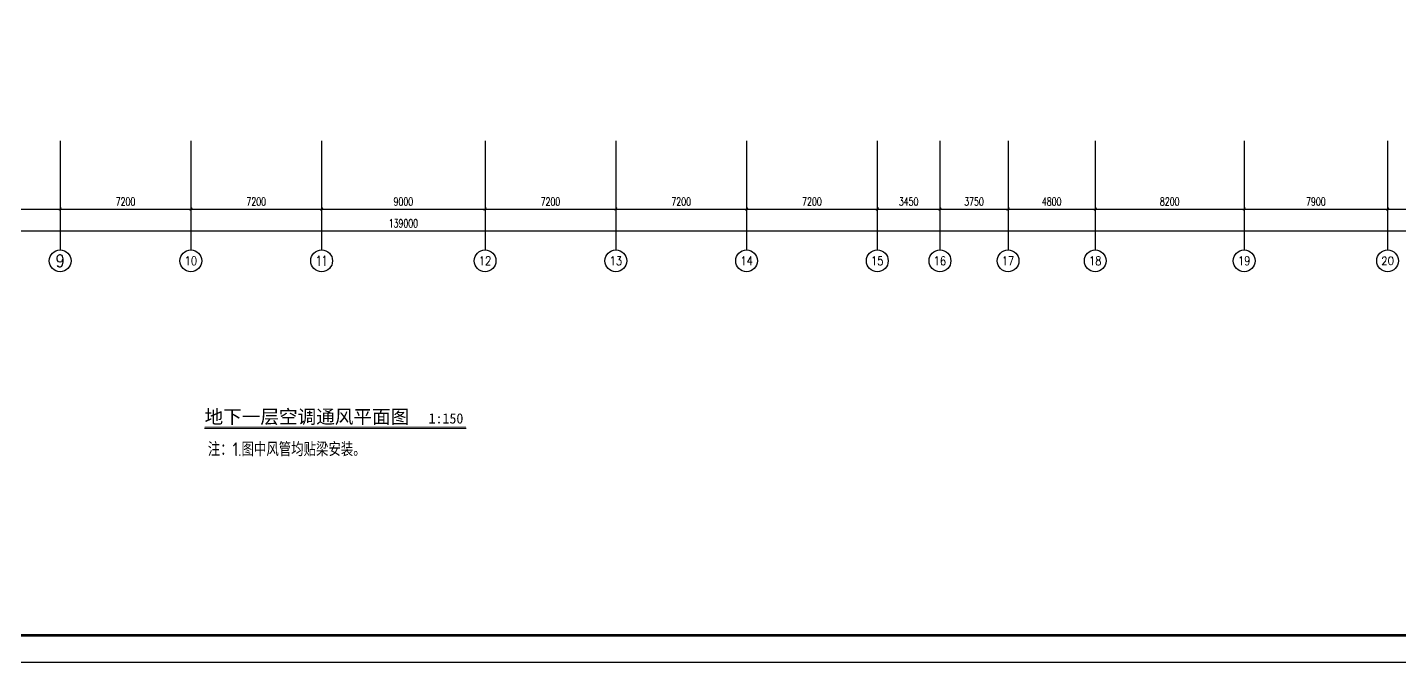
# Model space of a CAD drawing. Extents: x -70335 to 1144202, y 0 to 1100440.
# Drawn here: x 248842 to 324400, y 936502 to 971466 of the extents above; entities that cross this region are included whole.
import ezdxf
from ezdxf.enums import TextEntityAlignment as Align

# ---------------------------------------------------------------- set-up
doc = ezdxf.new("R2010")
doc.units = 0
doc.header["$LTSCALE"] = 1000
for name, color, linetype in [('3-建筑', 7, 'Continuous'), ('AXIS_TEXT', 7, 'Continuous'), ('BTTK', 7, 'Continuous'), ('DIM_LEAD', 3, 'Continuous'), ('DIM_SYMB', 3, 'Continuous'), ('PUB_TITLE', 4, 'Continuous'), ('改过图层标记', 3, 'Continuous')]:
    doc.layers.add(name, color=color, linetype=linetype)
doc.styles.add('_TCH_AXIS', font='COMPLEX', dxfattribs={"bigfont": 'GBCBIG'})
doc.styles.add('_TCH_DIM_T3', font='SIMPLEX', dxfattribs={"width": 0.705882, "bigfont": 'GBCBIG'})
doc.styles.add('COMPLEX', font='COMPLEX')
doc.styles.add('HZ(TK)', font='geniso.shx', dxfattribs={"width": 0.9, "bigfont": 'hztxt.shx'})
doc.styles.add('黑体', font='')
doc.styles.get('黑体').set_extended_font_data('SimHei')
doc.dimstyles.new('_TCH_ARCH&&150', dxfattribs={"dimtxt": 446.25, "dimasz": 150, "dimexe": 375, "dimexo": 450, "dimgap": 189.375, "dimtad": 1, "dimdec": 0, "dimzin": 0, "dimdsep": 46, "dimtxsty": '_TCH_DIM_T3', "dimblk": 'ARCHTICK', "dimcen": 0.09, "dimclrt": 7, "dimazin": 2, "dimtfac": 1, "dimtdec": 0, "dimtix": 1, "dimtmove": 2, "dimatfit": 3, "dimfxl": 1, "dimtolj": 1, "dimtzin": 0, "dimarcsym": 0})

# ---------------------------------------------------------------- blocks, each defined once
blk = doc.blocks.new('vhtemplate_2019年新竖式图框_A1_1_2', base_point=(-420.5, 0))
at = {"layer": 'PUB_TITLE', "color": 7}
blk.add_lwpolyline([(-420.5, 594), (841, 594), (841, 0), (-420.5, 0)], close=True, dxfattribs=at)
at = {"layer": 'PUB_TITLE', "const_width": 1}
blk.add_lwpolyline([(-395.5, 10), (831, 10), (831, 584), (-395.5, 584)], close=True, dxfattribs=at)
at = {"layer": 'BTTK', "color": 4, "style": 'HZ(TK)', "width": 0.9}
for tag, p in [('合作单位', (796, 511.5)), ('建设单位', (796, 209.5)), ('工程名称', (796, 176.5)), ('子项名称', (806, 160)), ('图纸名称', (796, 141))]:
    blk.add_attdef(tag, text='', height=3.5, dxfattribs=at).set_placement(p, align=Align.MIDDLE_CENTER)
for tag, p in [('注册证书号', (808.5, 279)), ('注册印章号', (808.5, 271)), ('设计号', (806, 193)), ('图别', (789.75, 34)), ('图号', (822.25, 34)), ('版本号', (789.75, 26)), ('日期', (822.25, 26))]:
    blk.add_attdef(tag, text='', height=3.5, dxfattribs=at).set_placement(p, align=Align.MIDDLE)
blk = doc.blocks.new('_ArchTick')
at = {"color": 0, "linetype": 'ByBlock', "const_width": 0.4}
blk.add_lwpolyline([(-0.5, -0.5), (0.5, 0.5)], dxfattribs=at)
blk = doc.blocks.new('*D2825')
at = {"layer": '3-建筑', "color": 0, "lineweight": -2, "transparency": 16777216}
for p, q in [((243442, 964769), (243442, 961094)), ((250642, 964769), (250642, 961094)), ((243442, 961469), (250642, 961469))]:
    blk.add_line(p, q, dxfattribs=at)
at = {"layer": 'Defpoints', "color": 0, "transparency": 16777216}
for p in [(243442, 965219), (250642, 965219), (250642, 961469)]:
    blk.add_point(p, dxfattribs=at)
at = {"layer": '3-建筑', "color": 0, "lineweight": -2, "transparency": 16777216, "xscale": 150, "yscale": 150, "zscale": 150, "rotation": 180}
blk.add_blockref('_ArchTick', (243442, 961469), dxfattribs=at)
at = {"layer": '3-建筑', "color": 0, "lineweight": -2, "transparency": 16777216, "xscale": 150, "yscale": 150, "zscale": 150}
blk.add_blockref('_ArchTick', (250642, 961469), dxfattribs=at)
at = {"layer": '3-建筑', "color": 7, "transparency": 16777216, "insert": (247042, 961881), "char_height": 446.2, "attachment_point": 5, "style": '_TCH_DIM_T3'}
blk.add_mtext('\\A1;7200', dxfattribs=at)
blk = doc.blocks.new('*D2826')
at = {"layer": '3-建筑', "color": 0, "lineweight": -2, "transparency": 16777216}
for p, q in [((250642, 964769), (250642, 961094)), ((257842, 964769), (257842, 961094)), ((250642, 961469), (257842, 961469))]:
    blk.add_line(p, q, dxfattribs=at)
at = {"layer": 'Defpoints', "color": 0, "transparency": 16777216}
for p in [(250642, 965219), (257842, 965219), (257842, 961469)]:
    blk.add_point(p, dxfattribs=at)
at = {"layer": '3-建筑', "color": 0, "lineweight": -2, "transparency": 16777216, "xscale": 150, "yscale": 150, "zscale": 150, "rotation": 180}
blk.add_blockref('_ArchTick', (250642, 961469), dxfattribs=at)
at = {"layer": '3-建筑', "color": 0, "lineweight": -2, "transparency": 16777216, "xscale": 150, "yscale": 150, "zscale": 150}
blk.add_blockref('_ArchTick', (257842, 961469), dxfattribs=at)
at = {"layer": '3-建筑', "color": 7, "transparency": 16777216, "insert": (254242, 961881), "char_height": 446.2, "attachment_point": 5, "style": '_TCH_DIM_T3'}
blk.add_mtext('\\A1;7200', dxfattribs=at)
blk = doc.blocks.new('*D2827')
at = {"layer": '3-建筑', "color": 0, "lineweight": -2, "transparency": 16777216}
for p, q in [((257842, 964769), (257842, 961094)), ((265042, 964769), (265042, 961094)), ((257842, 961469), (265042, 961469))]:
    blk.add_line(p, q, dxfattribs=at)
at = {"layer": 'Defpoints', "color": 0, "transparency": 16777216}
for p in [(257842, 965219), (265042, 965219), (265042, 961469)]:
    blk.add_point(p, dxfattribs=at)
at = {"layer": '3-建筑', "color": 0, "lineweight": -2, "transparency": 16777216, "xscale": 150, "yscale": 150, "zscale": 150, "rotation": 180}
blk.add_blockref('_ArchTick', (257842, 961469), dxfattribs=at)
at = {"layer": '3-建筑', "color": 0, "lineweight": -2, "transparency": 16777216, "xscale": 150, "yscale": 150, "zscale": 150}
blk.add_blockref('_ArchTick', (265042, 961469), dxfattribs=at)
at = {"layer": '3-建筑', "color": 7, "transparency": 16777216, "insert": (261442, 961881), "char_height": 446.2, "attachment_point": 5, "style": '_TCH_DIM_T3'}
blk.add_mtext('\\A1;7200', dxfattribs=at)
blk = doc.blocks.new('*D2828')
at = {"layer": '3-建筑', "color": 0, "lineweight": -2, "transparency": 16777216}
for p, q in [((265042, 964769), (265042, 961094)), ((274042, 964769), (274042, 961094)), ((265042, 961469), (274042, 961469))]:
    blk.add_line(p, q, dxfattribs=at)
at = {"layer": 'Defpoints', "color": 0, "transparency": 16777216}
for p in [(265042, 965219), (274042, 965219), (274042, 961469)]:
    blk.add_point(p, dxfattribs=at)
at = {"layer": '3-建筑', "color": 0, "lineweight": -2, "transparency": 16777216, "xscale": 150, "yscale": 150, "zscale": 150, "rotation": 180}
blk.add_blockref('_ArchTick', (265042, 961469), dxfattribs=at)
at = {"layer": '3-建筑', "color": 0, "lineweight": -2, "transparency": 16777216, "xscale": 150, "yscale": 150, "zscale": 150}
blk.add_blockref('_ArchTick', (274042, 961469), dxfattribs=at)
at = {"layer": '3-建筑', "color": 7, "transparency": 16777216, "insert": (269542, 961881), "char_height": 446.2, "attachment_point": 5, "style": '_TCH_DIM_T3'}
blk.add_mtext('\\A1;9000', dxfattribs=at)
blk = doc.blocks.new('*D2829')
at = {"layer": '3-建筑', "color": 0, "lineweight": -2, "transparency": 16777216}
for p, q in [((274042, 964769), (274042, 961094)), ((281242, 964769), (281242, 961094)), ((274042, 961469), (281242, 961469))]:
    blk.add_line(p, q, dxfattribs=at)
at = {"layer": 'Defpoints', "color": 0, "transparency": 16777216}
for p in [(274042, 965219), (281242, 965219), (281242, 961469)]:
    blk.add_point(p, dxfattribs=at)
at = {"layer": '3-建筑', "color": 0, "lineweight": -2, "transparency": 16777216, "xscale": 150, "yscale": 150, "zscale": 150, "rotation": 180}
blk.add_blockref('_ArchTick', (274042, 961469), dxfattribs=at)
at = {"layer": '3-建筑', "color": 0, "lineweight": -2, "transparency": 16777216, "xscale": 150, "yscale": 150, "zscale": 150}
blk.add_blockref('_ArchTick', (281242, 961469), dxfattribs=at)
at = {"layer": '3-建筑', "color": 7, "transparency": 16777216, "insert": (277642, 961881), "char_height": 446.2, "attachment_point": 5, "style": '_TCH_DIM_T3'}
blk.add_mtext('\\A1;7200', dxfattribs=at)
blk = doc.blocks.new('*D2830')
at = {"layer": '3-建筑', "color": 0, "lineweight": -2, "transparency": 16777216}
for p, q in [((281242, 964769), (281242, 961094)), ((288442, 964769), (288442, 961094)), ((281242, 961469), (288442, 961469))]:
    blk.add_line(p, q, dxfattribs=at)
at = {"layer": 'Defpoints', "color": 0, "transparency": 16777216}
for p in [(281242, 965219), (288442, 965219), (288442, 961469)]:
    blk.add_point(p, dxfattribs=at)
at = {"layer": '3-建筑', "color": 0, "lineweight": -2, "transparency": 16777216, "xscale": 150, "yscale": 150, "zscale": 150, "rotation": 180}
blk.add_blockref('_ArchTick', (281242, 961469), dxfattribs=at)
at = {"layer": '3-建筑', "color": 0, "lineweight": -2, "transparency": 16777216, "xscale": 150, "yscale": 150, "zscale": 150}
blk.add_blockref('_ArchTick', (288442, 961469), dxfattribs=at)
at = {"layer": '3-建筑', "color": 7, "transparency": 16777216, "insert": (284842, 961881), "char_height": 446.2, "attachment_point": 5, "style": '_TCH_DIM_T3'}
blk.add_mtext('\\A1;7200', dxfattribs=at)
blk = doc.blocks.new('*D2831')
at = {"layer": '3-建筑', "color": 0, "lineweight": -2, "transparency": 16777216}
for p, q in [((288442, 964769), (288442, 961094)), ((295642, 964769), (295642, 961094)), ((288442, 961469), (295642, 961469))]:
    blk.add_line(p, q, dxfattribs=at)
at = {"layer": 'Defpoints', "color": 0, "transparency": 16777216}
for p in [(288442, 965219), (295642, 965219), (295642, 961469)]:
    blk.add_point(p, dxfattribs=at)
at = {"layer": '3-建筑', "color": 0, "lineweight": -2, "transparency": 16777216, "xscale": 150, "yscale": 150, "zscale": 150, "rotation": 180}
blk.add_blockref('_ArchTick', (288442, 961469), dxfattribs=at)
at = {"layer": '3-建筑', "color": 0, "lineweight": -2, "transparency": 16777216, "xscale": 150, "yscale": 150, "zscale": 150}
blk.add_blockref('_ArchTick', (295642, 961469), dxfattribs=at)
at = {"layer": '3-建筑', "color": 7, "transparency": 16777216, "insert": (292042, 961881), "char_height": 446.2, "attachment_point": 5, "style": '_TCH_DIM_T3'}
blk.add_mtext('\\A1;7200', dxfattribs=at)
blk = doc.blocks.new('*D2832')
at = {"layer": '3-建筑', "color": 0, "lineweight": -2, "transparency": 16777216}
for p, q in [((295642, 964769), (295642, 961094)), ((299092, 964769), (299092, 961094)), ((295642, 961469), (299092, 961469))]:
    blk.add_line(p, q, dxfattribs=at)
at = {"layer": 'Defpoints', "color": 0, "transparency": 16777216}
for p in [(295642, 965219), (299092, 965219), (299092, 961469)]:
    blk.add_point(p, dxfattribs=at)
at = {"layer": '3-建筑', "color": 0, "lineweight": -2, "transparency": 16777216, "xscale": 150, "yscale": 150, "zscale": 150, "rotation": 180}
blk.add_blockref('_ArchTick', (295642, 961469), dxfattribs=at)
at = {"layer": '3-建筑', "color": 0, "lineweight": -2, "transparency": 16777216, "xscale": 150, "yscale": 150, "zscale": 150}
blk.add_blockref('_ArchTick', (299092, 961469), dxfattribs=at)
at = {"layer": '3-建筑', "color": 7, "transparency": 16777216, "insert": (297367, 961881), "char_height": 446.2, "attachment_point": 5, "style": '_TCH_DIM_T3'}
blk.add_mtext('\\A1;3450', dxfattribs=at)
blk = doc.blocks.new('*D2833')
at = {"layer": '3-建筑', "color": 0, "lineweight": -2, "transparency": 16777216}
for p, q in [((299092, 964769), (299092, 961094)), ((302842, 964769), (302842, 961094)), ((299092, 961469), (302842, 961469))]:
    blk.add_line(p, q, dxfattribs=at)
at = {"layer": 'Defpoints', "color": 0, "transparency": 16777216}
for p in [(299092, 965219), (302842, 965219), (302842, 961469)]:
    blk.add_point(p, dxfattribs=at)
at = {"layer": '3-建筑', "color": 0, "lineweight": -2, "transparency": 16777216, "xscale": 150, "yscale": 150, "zscale": 150, "rotation": 180}
blk.add_blockref('_ArchTick', (299092, 961469), dxfattribs=at)
at = {"layer": '3-建筑', "color": 0, "lineweight": -2, "transparency": 16777216, "xscale": 150, "yscale": 150, "zscale": 150}
blk.add_blockref('_ArchTick', (302842, 961469), dxfattribs=at)
at = {"layer": '3-建筑', "color": 7, "transparency": 16777216, "insert": (300967, 961881), "char_height": 446.2, "attachment_point": 5, "style": '_TCH_DIM_T3'}
blk.add_mtext('\\A1;3750', dxfattribs=at)
blk = doc.blocks.new('*D2834')
at = {"layer": '3-建筑', "color": 0, "lineweight": -2, "transparency": 16777216}
for p, q in [((302842, 964769), (302842, 961094)), ((307642, 964769), (307642, 961094)), ((302842, 961469), (307642, 961469))]:
    blk.add_line(p, q, dxfattribs=at)
at = {"layer": 'Defpoints', "color": 0, "transparency": 16777216}
for p in [(302842, 965219), (307642, 965219), (307642, 961469)]:
    blk.add_point(p, dxfattribs=at)
at = {"layer": '3-建筑', "color": 0, "lineweight": -2, "transparency": 16777216, "xscale": 150, "yscale": 150, "zscale": 150, "rotation": 180}
blk.add_blockref('_ArchTick', (302842, 961469), dxfattribs=at)
at = {"layer": '3-建筑', "color": 0, "lineweight": -2, "transparency": 16777216, "xscale": 150, "yscale": 150, "zscale": 150}
blk.add_blockref('_ArchTick', (307642, 961469), dxfattribs=at)
at = {"layer": '3-建筑', "color": 7, "transparency": 16777216, "insert": (305242, 961881), "char_height": 446.2, "attachment_point": 5, "style": '_TCH_DIM_T3'}
blk.add_mtext('\\A1;4800', dxfattribs=at)
blk = doc.blocks.new('*D2835')
at = {"layer": '3-建筑', "color": 0, "lineweight": -2, "transparency": 16777216}
for p, q in [((307642, 964769), (307642, 961094)), ((315842, 964769), (315842, 961094)), ((307642, 961469), (315842, 961469))]:
    blk.add_line(p, q, dxfattribs=at)
at = {"layer": 'Defpoints', "color": 0, "transparency": 16777216}
for p in [(307642, 965219), (315842, 965219), (315842, 961469)]:
    blk.add_point(p, dxfattribs=at)
at = {"layer": '3-建筑', "color": 0, "lineweight": -2, "transparency": 16777216, "xscale": 150, "yscale": 150, "zscale": 150, "rotation": 180}
blk.add_blockref('_ArchTick', (307642, 961469), dxfattribs=at)
at = {"layer": '3-建筑', "color": 0, "lineweight": -2, "transparency": 16777216, "xscale": 150, "yscale": 150, "zscale": 150}
blk.add_blockref('_ArchTick', (315842, 961469), dxfattribs=at)
at = {"layer": '3-建筑', "color": 7, "transparency": 16777216, "insert": (311742, 961881), "char_height": 446.2, "attachment_point": 5, "style": '_TCH_DIM_T3'}
blk.add_mtext('\\A1;8200', dxfattribs=at)
blk = doc.blocks.new('*D2836')
at = {"layer": '3-建筑', "color": 0, "lineweight": -2, "transparency": 16777216}
for p, q in [((315842, 964769), (315842, 961094)), ((323742, 964769), (323742, 961094)), ((315842, 961469), (323742, 961469))]:
    blk.add_line(p, q, dxfattribs=at)
at = {"layer": 'Defpoints', "color": 0, "transparency": 16777216}
for p in [(315842, 965219), (323742, 965219), (323742, 961469)]:
    blk.add_point(p, dxfattribs=at)
at = {"layer": '3-建筑', "color": 0, "lineweight": -2, "transparency": 16777216, "xscale": 150, "yscale": 150, "zscale": 150, "rotation": 180}
blk.add_blockref('_ArchTick', (315842, 961469), dxfattribs=at)
at = {"layer": '3-建筑', "color": 0, "lineweight": -2, "transparency": 16777216, "xscale": 150, "yscale": 150, "zscale": 150}
blk.add_blockref('_ArchTick', (323742, 961469), dxfattribs=at)
at = {"layer": '3-建筑', "color": 7, "transparency": 16777216, "insert": (319792, 961881), "char_height": 446.2, "attachment_point": 5, "style": '_TCH_DIM_T3'}
blk.add_mtext('\\A1;7900', dxfattribs=at)
blk = doc.blocks.new('*D2837')
at = {"layer": '3-建筑', "color": 0, "lineweight": -2, "transparency": 16777216}
for p, q in [((323742, 964769), (323742, 961094)), ((331042, 964769), (331042, 961094)), ((323742, 961469), (331042, 961469))]:
    blk.add_line(p, q, dxfattribs=at)
at = {"layer": 'Defpoints', "color": 0, "transparency": 16777216}
for p in [(323742, 965219), (331042, 965219), (331042, 961469)]:
    blk.add_point(p, dxfattribs=at)
at = {"layer": '3-建筑', "color": 0, "lineweight": -2, "transparency": 16777216, "xscale": 150, "yscale": 150, "zscale": 150, "rotation": 180}
blk.add_blockref('_ArchTick', (323742, 961469), dxfattribs=at)
at = {"layer": '3-建筑', "color": 0, "lineweight": -2, "transparency": 16777216, "xscale": 150, "yscale": 150, "zscale": 150}
blk.add_blockref('_ArchTick', (331042, 961469), dxfattribs=at)
at = {"layer": '3-建筑', "color": 7, "transparency": 16777216, "insert": (327392, 961881), "char_height": 446.2, "attachment_point": 5, "style": '_TCH_DIM_T3'}
blk.add_mtext('\\A1;7300', dxfattribs=at)
blk = doc.blocks.new('_AXISO')
blk.add_circle((0, 0), 0.5)
at = {"layer": 'AXIS_TEXT', "style": 'COMPLEX', "width": 1.041667}
blk.add_attdef('A', text='', height=0.56, dxfattribs=at).set_placement((-0.25, -0.28), (0.25, -0.28), align=Align.FIT)
blk = doc.blocks.new('*D2839')
at = {"layer": '3-建筑', "color": 0, "lineweight": -2, "transparency": 16777216}
for p, q in [((200042, 964769), (200042, 959894)), ((339042, 964769), (339042, 959894)), ((200042, 960269), (339042, 960269))]:
    blk.add_line(p, q, dxfattribs=at)
at = {"layer": 'Defpoints', "color": 0, "transparency": 16777216}
for p in [(200042, 965219), (339042, 965219), (339042, 960269)]:
    blk.add_point(p, dxfattribs=at)
at = {"layer": '3-建筑', "color": 0, "lineweight": -2, "transparency": 16777216, "xscale": 150, "yscale": 150, "zscale": 150, "rotation": 180}
blk.add_blockref('_ArchTick', (200042, 960269), dxfattribs=at)
at = {"layer": '3-建筑', "color": 0, "lineweight": -2, "transparency": 16777216, "xscale": 150, "yscale": 150, "zscale": 150}
blk.add_blockref('_ArchTick', (339042, 960269), dxfattribs=at)
at = {"layer": '3-建筑', "color": 7, "transparency": 16777216, "insert": (269542, 960681), "char_height": 446.2, "attachment_point": 5, "style": '_TCH_DIM_T3'}
blk.add_mtext('\\A1;139000', dxfattribs=at)

msp = doc.modelspace()

# ---------------------------------------------------------------- linework, layer by layer
at = {"layer": '3-建筑'}
for p, q in [((250641.7, 965218.7), (250641.7, 959218.7)), ((257841.7, 965218.7), (257841.7, 959218.7)), ((265041.7, 965218.7), (265041.7, 959218.7)), ((274041.7, 965218.7), (274041.7, 959218.7)), ((281241.7, 965218.7), (281241.7, 959218.7)), ((288441.7, 965218.7), (288441.7, 959218.7)), ((295641.7, 965218.7), (295641.7, 959218.7)), ((299091.7, 965218.7), (299091.7, 959218.7)), ((302841.7, 965218.7), (302841.7, 959218.7)), ((307641.7, 965218.7), (307641.7, 959218.7)), ((315841.7, 965218.7), (315841.7, 959218.7)), ((323741.7, 965218.7), (323741.7, 959218.7))]:
    msp.add_line(p, q, dxfattribs=at)
at = {"layer": 'DIM_SYMB', "color": 4, "const_width": 35}
msp.add_lwpolyline([(258596, 949472.8), (272994.8, 949472.8)], dxfattribs=at)
at = {"layer": 'DIM_SYMB', "color": 4}
msp.add_lwpolyline([(258596, 949402.8), (272994.8, 949402.8)], dxfattribs=at)

# ---------------------------------------------------------------- block references
at = {"layer": '3-建筑'}
ref = msp.add_blockref('_AXISO', (250641.7, 958618.7), dxfattribs=dict(at, xscale=1200, yscale=1200, zscale=1200))
ref.add_attrib('A', '9', dxfattribs={"layer": 'AXIS_TEXT', "height": 698.9, "style": '_TCH_AXIS'}).set_placement((250408.7, 958269.3), (250874.7, 958269.3), align=Align.FIT)
ref = msp.add_blockref('_AXISO', (257841.7, 958618.7), dxfattribs=dict(at, xscale=1200, yscale=1200, zscale=1200))
ref.add_attrib('A', '10', dxfattribs={"layer": 'AXIS_TEXT', "height": 492.67, "style": '_TCH_AXIS'}).set_placement((257501.5, 958372.4), (258181.9, 958372.4), align=Align.FIT)
ref = msp.add_blockref('_AXISO', (265041.7, 958618.7), dxfattribs=dict(at, xscale=1200, yscale=1200, zscale=1200))
ref.add_attrib('A', '11', dxfattribs={"layer": 'AXIS_TEXT', "height": 553.14, "style": '_TCH_AXIS'}).set_placement((264725.6, 958342.1), (265357.8, 958342.1), align=Align.FIT)
ref = msp.add_blockref('_AXISO', (274041.7, 958618.7), dxfattribs=dict(at, xscale=1200, yscale=1200, zscale=1200))
ref.add_attrib('A', '12', dxfattribs={"layer": 'AXIS_TEXT', "height": 492.67, "style": '_TCH_AXIS'}).set_placement((273701.5, 958372.4), (274381.9, 958372.4), align=Align.FIT)
ref = msp.add_blockref('_AXISO', (281241.7, 958618.7), dxfattribs=dict(at, xscale=1200, yscale=1200, zscale=1200))
ref.add_attrib('A', '13', dxfattribs={"layer": 'AXIS_TEXT', "height": 492.67, "style": '_TCH_AXIS'}).set_placement((280901.5, 958372.4), (281581.9, 958372.4), align=Align.FIT)
ref = msp.add_blockref('_AXISO', (288441.7, 958618.7), dxfattribs=dict(at, xscale=1200, yscale=1200, zscale=1200))
ref.add_attrib('A', '14', dxfattribs={"layer": 'AXIS_TEXT', "height": 471.11, "style": '_TCH_AXIS'}).set_placement((288094, 958383.2), (288789.4, 958383.2), align=Align.FIT)
ref = msp.add_blockref('_AXISO', (295641.7, 958618.7), dxfattribs=dict(at, xscale=1200, yscale=1200, zscale=1200))
ref.add_attrib('A', '15', dxfattribs={"layer": 'AXIS_TEXT', "height": 492.67, "style": '_TCH_AXIS'}).set_placement((295301.5, 958372.4), (295981.9, 958372.4), align=Align.FIT)
ref = msp.add_blockref('_AXISO', (299091.7, 958618.7), dxfattribs=dict(at, xscale=1200, yscale=1200, zscale=1200))
ref.add_attrib('A', '16', dxfattribs={"layer": 'AXIS_TEXT', "height": 492.67, "style": '_TCH_AXIS'}).set_placement((298751.5, 958372.4), (299431.9, 958372.4), align=Align.FIT)
ref = msp.add_blockref('_AXISO', (302841.7, 958618.7), dxfattribs=dict(at, xscale=1200, yscale=1200, zscale=1200))
ref.add_attrib('A', '17', dxfattribs={"layer": 'AXIS_TEXT', "height": 492.67, "style": '_TCH_AXIS'}).set_placement((302501.5, 958372.4), (303181.9, 958372.4), align=Align.FIT)
ref = msp.add_blockref('_AXISO', (307641.7, 958618.7), dxfattribs=dict(at, xscale=1200, yscale=1200, zscale=1200))
ref.add_attrib('A', '18', dxfattribs={"layer": 'AXIS_TEXT', "height": 492.67, "style": '_TCH_AXIS'}).set_placement((307301.5, 958372.4), (307981.9, 958372.4), align=Align.FIT)
ref = msp.add_blockref('_AXISO', (315841.7, 958618.7), dxfattribs=dict(at, xscale=1200, yscale=1200, zscale=1200))
ref.add_attrib('A', '19', dxfattribs={"layer": 'AXIS_TEXT', "height": 492.67, "style": '_TCH_AXIS'}).set_placement((315501.5, 958372.4), (316181.9, 958372.4), align=Align.FIT)
ref = msp.add_blockref('_AXISO', (323741.7, 958618.7), dxfattribs=dict(at, xscale=1200, yscale=1200, zscale=1200))
ref.add_attrib('A', '20', dxfattribs={"layer": 'AXIS_TEXT', "height": 441.41, "style": '_TCH_AXIS'}).set_placement((323384.4, 958398), (324099, 958398), align=Align.FIT)
at = {"layer": '改过图层标记', "xscale": 150, "yscale": 150, "zscale": 150}
msp.add_blockref('vhtemplate_2019年新竖式图框_A1_1_2', (179665.1, 936502.1), dxfattribs=at)

# ---------------------------------------------------------------- texts
at = {"layer": 'DIM_LEAD', "color": 4, "style": 'HZ(TK)', "width": 0.9}
msp.add_text('注：1.图中风管均贴梁安装。', height=759.574, dxfattribs=at).set_placement((258775.2, 947862.8))
at = {"layer": 'DIM_SYMB', "color": 7, "style": '黑体'}
for s, height, p in [('地下一层空调通风平面图', 751.055, (258596, 949660.9)), ('1:150', 563.29, (270930.2, 949660.9))]:
    msp.add_text(s, height=height, dxfattribs=at).set_placement(p)

# ---------------------------------------------------------------- dimensions: what is measured, and where the dimension line sits
at = {"layer": '3-建筑'}
for p1, p2, distance, picture, middle in [((200041.7, 965218.7), (339041.7, 965218.7), -4950, '*D2839', (269541.7, 960681.2)), ((243441.7, 965218.7), (250641.7, 965218.7), -3750, '*D2825', (247041.7, 961881.2)), ((250641.7, 965218.7), (257841.7, 965218.7), -3750, '*D2826', (254241.7, 961881.2)), ((257841.7, 965218.7), (265041.7, 965218.7), -3750, '*D2827', (261441.7, 961881.2)), ((265041.7, 965218.7), (274041.7, 965218.7), -3750, '*D2828', (269541.7, 961881.2)), ((274041.7, 965218.7), (281241.7, 965218.7), -3750, '*D2829', (277641.7, 961881.2)), ((281241.7, 965218.7), (288441.7, 965218.7), -3750, '*D2830', (284841.7, 961881.2)), ((288441.7, 965218.7), (295641.7, 965218.7), -3750, '*D2831', (292041.7, 961881.2)), ((295641.7, 965218.7), (299091.7, 965218.7), -3750, '*D2832', (297366.7, 961881.2)), ((299091.7, 965218.7), (302841.7, 965218.7), -3750, '*D2833', (300966.7, 961881.2)), ((302841.7, 965218.7), (307641.7, 965218.7), -3750, '*D2834', (305241.7, 961881.2)), ((307641.7, 965218.7), (315841.7, 965218.7), -3750, '*D2835', (311741.7, 961881.2)), ((315841.7, 965218.7), (323741.7, 965218.7), -3750, '*D2836', (319791.7, 961881.2)), ((323741.7, 965218.7), (331041.7, 965218.7), -3750, '*D2837', (327391.7, 961881.2))]:
    dim = msp.add_aligned_dim(p1=p1, p2=p2, distance=distance, dimstyle='_TCH_ARCH&&150', dxfattribs=at)
    dim.commit()
    dim.dimension.update_dxf_attribs({"geometry": picture, "text_midpoint": middle})

doc.saveas('drawing.dxf')
